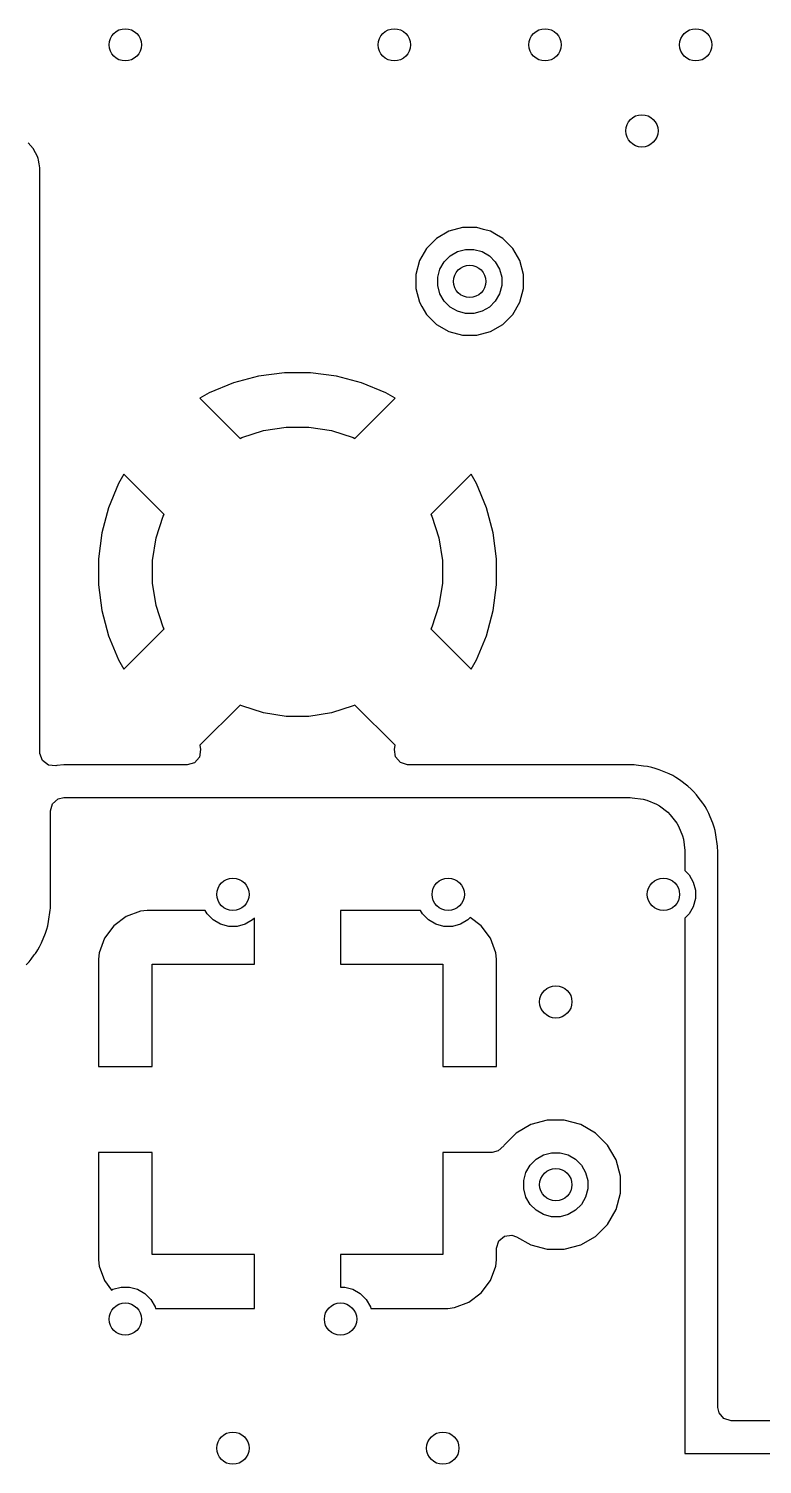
# Model space of a CAD drawing. Extents: x 2.65 to 6.49, y -4.64 to -1.62.
# Drawn here: x 3.587 to 3.855, y -3.299 to -2.774 of the extents above; entities that cross this region are included whole.
import ezdxf

# ---------------------------------------------------------------- set-up
doc = ezdxf.new("R2010")
doc.units = 0
doc.header["$MEASUREMENT"] = 0
doc.layers.add('BLACK', color=7, linetype='CONTINUOUS')

msp = doc.modelspace()

# ---------------------------------------------------------------- linework, layer by layer
at = {"layer": 'BLACK', "linetype": 'CONTINUOUS'}
for p, q in [((3.58835, -2.81746), (3.58655, -2.81538)), ((3.59004, -2.82063), (3.58835, -2.81746)), ((3.5901, -2.82085), (3.59004, -2.82063)), ((3.59014, -2.82104), (3.5901, -2.82085)), ((3.5903, -2.82174), (3.59014, -2.82104)), ((3.59058, -2.82306), (3.5903, -2.82174)), ((3.59074, -2.82452), (3.59058, -2.82306)), ((3.59077, -2.82478), (3.59074, -2.82452)), ((3.59077, -2.86355), (3.59077, -2.82478)), ((3.59077, -2.82478), (3.59077, -2.82478)), ((3.74043, -2.84778), (3.73593, -2.85037)), ((3.74544, -2.84644), (3.74043, -2.84778)), ((3.75063, -2.84644), (3.74544, -2.84644)), ((3.75303, -2.84708), (3.75063, -2.84644)), ((3.75564, -2.84778), (3.75303, -2.84708)), ((3.75788, -2.84908), (3.75564, -2.84778)), ((3.73593, -2.85037), (3.73226, -2.85404)), ((3.73593, -2.85037), (3.73593, -2.85037)), ((3.76013, -2.85037), (3.75788, -2.84908)), ((3.7638, -2.85404), (3.76013, -2.85037)), ((3.72967, -2.85854), (3.72833, -2.86355)), ((3.73226, -2.85404), (3.72967, -2.85854)), ((3.73226, -2.85404), (3.73226, -2.85404)), ((3.73712, -2.86162), (3.73866, -2.85895)), ((3.73866, -2.85895), (3.74084, -2.85677)), ((3.74084, -2.85677), (3.74351, -2.85523)), ((3.74351, -2.85523), (3.74649, -2.85443)), ((3.74649, -2.85443), (3.74957, -2.85443)), ((3.74957, -2.85443), (3.75255, -2.85523)), ((3.75255, -2.85523), (3.75522, -2.85677)), ((3.75522, -2.85677), (3.7574, -2.85895)), ((3.7574, -2.85895), (3.75894, -2.86162)), ((3.76639, -2.85854), (3.7638, -2.85404)), ((3.76774, -2.86355), (3.76639, -2.85854)), ((3.59077, -3.03867), (3.59077, -2.86355)), ((3.72833, -2.86355), (3.72833, -2.86874)), ((3.73632, -2.8646), (3.73712, -2.86162)), ((3.75894, -2.86162), (3.75974, -2.8646)), ((3.76774, -2.86874), (3.76774, -2.86355)), ((3.72833, -2.86874), (3.72967, -2.87375)), ((3.73632, -2.86768), (3.73632, -2.8646)), ((3.73712, -2.87066), (3.73632, -2.86768)), ((3.75974, -2.86768), (3.75894, -2.87066)), ((3.75974, -2.8646), (3.75974, -2.86768)), ((3.76639, -2.87375), (3.76774, -2.86874)), ((3.72967, -2.87375), (3.73058, -2.87533)), ((3.73866, -2.87333), (3.73712, -2.87066)), ((3.74084, -2.87551), (3.73866, -2.87333)), ((3.7574, -2.87333), (3.75522, -2.87551)), ((3.75894, -2.87066), (3.7574, -2.87333)), ((3.7638, -2.87824), (3.76639, -2.87375)), ((3.73058, -2.87533), (3.73226, -2.87824)), ((3.73226, -2.87824), (3.73593, -2.88191)), ((3.74351, -2.87705), (3.74084, -2.87551)), ((3.74649, -2.87785), (3.74351, -2.87705)), ((3.74957, -2.87785), (3.74649, -2.87785)), ((3.75255, -2.87705), (3.74957, -2.87785)), ((3.75522, -2.87551), (3.75255, -2.87705)), ((3.76013, -2.88191), (3.7638, -2.87824)), ((3.73593, -2.88191), (3.74043, -2.8845)), ((3.74043, -2.8845), (3.74544, -2.88585)), ((3.75063, -2.88585), (3.75564, -2.8845)), ((3.75564, -2.8845), (3.76013, -2.88191)), ((3.74544, -2.88585), (3.74544, -2.88585)), ((3.74544, -2.88585), (3.75063, -2.88585)), ((3.75063, -2.88585), (3.75063, -2.88585)), ((3.6708, -2.90085), (3.66158, -2.90332)), ((3.68027, -2.89961), (3.6708, -2.90085)), ((3.68981, -2.89961), (3.68027, -2.89961)), ((3.68027, -2.89961), (3.68027, -2.89961)), ((3.69928, -2.90085), (3.68981, -2.89961)), ((3.68981, -2.89961), (3.68981, -2.89961)), ((3.7085, -2.90332), (3.69928, -2.90085)), ((3.66158, -2.90332), (3.65276, -2.90698)), ((3.71732, -2.90698), (3.7085, -2.90332)), ((3.65276, -2.90698), (3.64937, -2.90893)), ((3.64937, -2.90893), (3.66409, -2.92365)), ((3.65276, -2.90698), (3.65276, -2.90698)), ((3.70599, -2.92365), (3.72071, -2.90893)), ((3.72071, -2.90893), (3.71732, -2.90698)), ((3.71732, -2.90698), (3.71732, -2.90698)), ((3.72071, -2.90893), (3.72071, -2.90893)), ((3.6647, -2.92334), (3.67263, -2.92076)), ((3.67263, -2.92076), (3.68087, -2.91946)), ((3.68087, -2.91946), (3.68921, -2.91946)), ((3.68921, -2.91946), (3.69745, -2.92076)), ((3.69745, -2.92076), (3.70538, -2.92334)), ((3.66409, -2.92365), (3.6647, -2.92334)), ((3.70538, -2.92334), (3.70599, -2.92365)), ((3.62153, -2.93677), (3.61958, -2.94016)), ((3.63625, -2.95149), (3.62153, -2.93677)), ((3.74855, -2.93677), (3.73383, -2.95149)), ((3.7505, -2.94016), (3.74855, -2.93677)), ((3.61958, -2.94016), (3.61592, -2.94898)), ((3.61958, -2.94016), (3.61958, -2.94016)), ((3.75416, -2.94898), (3.7505, -2.94016)), ((3.7505, -2.94016), (3.7505, -2.94016)), ((3.61592, -2.94898), (3.61345, -2.9582)), ((3.63336, -2.96003), (3.63594, -2.9521)), ((3.63594, -2.9521), (3.63625, -2.95149)), ((3.73383, -2.95149), (3.73414, -2.9521)), ((3.73414, -2.9521), (3.73672, -2.96003)), ((3.75663, -2.9582), (3.75416, -2.94898)), ((3.61345, -2.9582), (3.6122, -2.96767)), ((3.75787, -2.96767), (3.75663, -2.9582)), ((3.63205, -2.96827), (3.63336, -2.96003)), ((3.73672, -2.96003), (3.73803, -2.96827)), ((3.6122, -2.96767), (3.6122, -2.96767)), ((3.6122, -2.96767), (3.6122, -2.97721)), ((3.63205, -2.97661), (3.63205, -2.96827)), ((3.73803, -2.96827), (3.73803, -2.97661)), ((3.75787, -2.97721), (3.75787, -2.96767)), ((3.75787, -2.96767), (3.75787, -2.96767)), ((3.6122, -2.97721), (3.6122, -2.97722)), ((3.6122, -2.97722), (3.61345, -2.98668)), ((3.63336, -2.98485), (3.63205, -2.97661)), ((3.73803, -2.97661), (3.73672, -2.98485)), ((3.75663, -2.98668), (3.75787, -2.97722)), ((3.75787, -2.97722), (3.75787, -2.97721)), ((3.63594, -2.99278), (3.63336, -2.98485)), ((3.73672, -2.98485), (3.73414, -2.99278)), ((3.61345, -2.98668), (3.61592, -2.9959)), ((3.75416, -2.9959), (3.75663, -2.98668)), ((3.62153, -3.00811), (3.63625, -2.99339)), ((3.63625, -2.99339), (3.63594, -2.99278)), ((3.73414, -2.99278), (3.73383, -2.99339)), ((3.73383, -2.99339), (3.74855, -3.00811)), ((3.61592, -2.9959), (3.61958, -3.00472)), ((3.7505, -3.00472), (3.75416, -2.9959)), ((3.61958, -3.00472), (3.61958, -3.00472)), ((3.61958, -3.00472), (3.62153, -3.00811)), ((3.74855, -3.00811), (3.7505, -3.00472)), ((3.7505, -3.00472), (3.7505, -3.00472)), ((3.66409, -3.02123), (3.64937, -3.03595)), ((3.6647, -3.02154), (3.66409, -3.02123)), ((3.67263, -3.02412), (3.6647, -3.02154)), ((3.70538, -3.02154), (3.69745, -3.02412)), ((3.70599, -3.02123), (3.70538, -3.02154)), ((3.72071, -3.03595), (3.70599, -3.02123)), ((3.68087, -3.02543), (3.67263, -3.02412)), ((3.68921, -3.02543), (3.68087, -3.02543)), ((3.69745, -3.02412), (3.68921, -3.02543)), ((3.64958, -3.03757), (3.64916, -3.04029)), ((3.64937, -3.03595), (3.64958, -3.03757)), ((3.7205, -3.03757), (3.72071, -3.03595)), ((3.72089, -3.04024), (3.7205, -3.03757)), ((3.59078, -3.03902), (3.59077, -3.03867)), ((3.59174, -3.0416), (3.59078, -3.03902)), ((3.59394, -3.04324), (3.59174, -3.0416)), ((3.59959, -3.04309), (3.59703, -3.04337)), ((3.64474, -3.04309), (3.59959, -3.04309)), ((3.59959, -3.04309), (3.59959, -3.04309)), ((3.59959, -3.04309), (3.59959, -3.04309)), ((3.64733, -3.04235), (3.64474, -3.04309)), ((3.64916, -3.04029), (3.64733, -3.04235)), ((3.7227, -3.04232), (3.72089, -3.04024)), ((3.72534, -3.04309), (3.7227, -3.04232)), ((3.80677, -3.04309), (3.72534, -3.04309)), ((3.80741, -3.04311), (3.80677, -3.04309)), ((3.80755, -3.04312), (3.80741, -3.04311)), ((3.80819, -3.04316), (3.80755, -3.04312)), ((3.80897, -3.04324), (3.80819, -3.04316)), ((3.59669, -3.04344), (3.59394, -3.04324)), ((3.59703, -3.04337), (3.59669, -3.04344)), ((3.59703, -3.04337), (3.59703, -3.04337)), ((3.81156, -3.04358), (3.80897, -3.04324)), ((3.81311, -3.04378), (3.81156, -3.04358)), ((3.81466, -3.04409), (3.81311, -3.04378)), ((3.81311, -3.04378), (3.81311, -3.04378)), ((3.81589, -3.04442), (3.81466, -3.04409)), ((3.81738, -3.04492), (3.81589, -3.04442)), ((3.82094, -3.0464), (3.81738, -3.04492)), ((3.81738, -3.04492), (3.81738, -3.04492)), ((3.82235, -3.04709), (3.82094, -3.0464)), ((3.82094, -3.0464), (3.82094, -3.0464)), ((3.82343, -3.04772), (3.82235, -3.04709)), ((3.82345, -3.04773), (3.82343, -3.04772)), ((3.82476, -3.0486), (3.82345, -3.04773)), ((3.82345, -3.04773), (3.82345, -3.04773)), ((3.82345, -3.04773), (3.82345, -3.04773)), ((3.82782, -3.05095), (3.82476, -3.0486)), ((3.82476, -3.0486), (3.82476, -3.0486)), ((3.829, -3.05199), (3.82782, -3.05095)), ((3.82782, -3.05095), (3.82782, -3.05095)), ((3.8299, -3.05289), (3.829, -3.05199)), ((3.829, -3.05199), (3.829, -3.05199)), ((3.829, -3.05199), (3.829, -3.05199)), ((3.83094, -3.05407), (3.8299, -3.05289)), ((3.5947, -3.06), (3.59548, -3.05736)), ((3.59548, -3.05736), (3.59756, -3.05556)), ((3.59756, -3.05556), (3.59959, -3.05512)), ((3.59959, -3.05512), (3.80677, -3.05512)), ((3.80677, -3.05512), (3.8074, -3.05516)), ((3.8074, -3.05516), (3.81154, -3.0557)), ((3.81154, -3.0557), (3.81278, -3.05603)), ((3.81278, -3.05603), (3.81634, -3.05751)), ((3.81634, -3.05751), (3.81744, -3.05815)), ((3.81744, -3.05815), (3.8205, -3.06049)), ((3.83166, -3.05502), (3.83094, -3.05407)), ((3.83328, -3.05713), (3.83166, -3.05502)), ((3.83368, -3.05771), (3.83328, -3.05713)), ((3.83416, -3.05844), (3.83368, -3.05771)), ((3.8348, -3.05954), (3.83416, -3.05844)), ((3.5947, -3.09417), (3.5947, -3.06)), ((3.8205, -3.06049), (3.8214, -3.06139)), ((3.8214, -3.06139), (3.82374, -3.06445)), ((3.83549, -3.06095), (3.8348, -3.05954)), ((3.8348, -3.05954), (3.8348, -3.05954)), ((3.8348, -3.05954), (3.8348, -3.05954)), ((3.83599, -3.06215), (3.83549, -3.06095)), ((3.83697, -3.06451), (3.83599, -3.06215)), ((3.82374, -3.06445), (3.82438, -3.06555)), ((3.82438, -3.06555), (3.82585, -3.06911)), ((3.82585, -3.06911), (3.82618, -3.07035)), ((3.83747, -3.066), (3.83697, -3.06451)), ((3.8378, -3.06723), (3.83747, -3.066)), ((3.83811, -3.06878), (3.8378, -3.06723)), ((3.83865, -3.07292), (3.83811, -3.06878)), ((3.82618, -3.07035), (3.82673, -3.07449)), ((3.82673, -3.07449), (3.82677, -3.07512)), ((3.83873, -3.0737), (3.83865, -3.07292)), ((3.83877, -3.07434), (3.83873, -3.0737)), ((3.8388, -3.07512), (3.83877, -3.07434)), ((3.82677, -3.07512), (3.82677, -3.08186)), ((3.8388, -3.27837), (3.8388, -3.07512)), ((3.8388, -3.07512), (3.8388, -3.07512)), ((3.82677, -3.08186), (3.82827, -3.08336)), ((3.82827, -3.08336), (3.82981, -3.08603)), ((3.82981, -3.08603), (3.83061, -3.08901)), ((3.83061, -3.08901), (3.83061, -3.09209)), ((3.59456, -3.09638), (3.59464, -3.09559)), ((3.59464, -3.09559), (3.59468, -3.09496)), ((3.59468, -3.09496), (3.5947, -3.09417)), ((3.82981, -3.09507), (3.82827, -3.09774)), ((3.83061, -3.09209), (3.82981, -3.09507)), ((3.59371, -3.10206), (3.59401, -3.10052)), ((3.59401, -3.10052), (3.59456, -3.09638)), ((3.62236, -3.09869), (3.61783, -3.10208)), ((3.62766, -3.09671), (3.62236, -3.09869)), ((3.62236, -3.09869), (3.62236, -3.09869)), ((3.63001, -3.09646), (3.62766, -3.09671)), ((3.62766, -3.09671), (3.62766, -3.09671)), ((3.65131, -3.09646), (3.63001, -3.09646)), ((3.65205, -3.09774), (3.65131, -3.09646)), ((3.65423, -3.09992), (3.65205, -3.09774)), ((3.6569, -3.10146), (3.65423, -3.09992)), ((3.66861, -3.09992), (3.66594, -3.10146)), ((3.66929, -3.09924), (3.66861, -3.09992)), ((3.66929, -3.11614), (3.66929, -3.09924)), ((3.73005, -3.09646), (3.70079, -3.09646)), ((3.70079, -3.09646), (3.70079, -3.11614)), ((3.73079, -3.09774), (3.73005, -3.09646)), ((3.73297, -3.09992), (3.73079, -3.09774)), ((3.73564, -3.10146), (3.73297, -3.09992)), ((3.74735, -3.09992), (3.74468, -3.10146)), ((3.74821, -3.09906), (3.74735, -3.09992)), ((3.75225, -3.10208), (3.74821, -3.09906)), ((3.82827, -3.09774), (3.82677, -3.09924)), ((3.82677, -3.09924), (3.82677, -3.29528)), ((3.5914, -3.10834), (3.59287, -3.10478)), ((3.59287, -3.10478), (3.59338, -3.10329)), ((3.59338, -3.10329), (3.59371, -3.10206)), ((3.61783, -3.10208), (3.61443, -3.10661)), ((3.61783, -3.10208), (3.61783, -3.10208)), ((3.65988, -3.10226), (3.6569, -3.10146)), ((3.66296, -3.10226), (3.65988, -3.10226)), ((3.66594, -3.10146), (3.66296, -3.10226)), ((3.73862, -3.10226), (3.73564, -3.10146)), ((3.7417, -3.10226), (3.73862, -3.10226)), ((3.74468, -3.10146), (3.7417, -3.10226)), ((3.75564, -3.10661), (3.75225, -3.10208)), ((3.75225, -3.10208), (3.75225, -3.10208)), ((3.58919, -3.11216), (3.58969, -3.11142)), ((3.58969, -3.11142), (3.59006, -3.11085)), ((3.59006, -3.11085), (3.5907, -3.10975)), ((3.5907, -3.10975), (3.5914, -3.10834)), ((3.61443, -3.10661), (3.61246, -3.11191)), ((3.61443, -3.10661), (3.61443, -3.10661)), ((3.75762, -3.11191), (3.75564, -3.10661)), ((3.75564, -3.10661), (3.75564, -3.10661)), ((3.58581, -3.1164), (3.58684, -3.11522)), ((3.58684, -3.11522), (3.58758, -3.11426)), ((3.58758, -3.11426), (3.58878, -3.11269)), ((3.58878, -3.11269), (3.58919, -3.11216)), ((3.61246, -3.11191), (3.6122, -3.11426)), ((3.6122, -3.11426), (3.6122, -3.15354)), ((3.61246, -3.11191), (3.61246, -3.11191)), ((3.63189, -3.15354), (3.63189, -3.11614)), ((3.63189, -3.11614), (3.66929, -3.11614)), ((3.70079, -3.11614), (3.73819, -3.11614)), ((3.73819, -3.11614), (3.73819, -3.15354)), ((3.75787, -3.11426), (3.75762, -3.11191)), ((3.75762, -3.11191), (3.75762, -3.11191)), ((3.75787, -3.15354), (3.75787, -3.11426)), ((3.75787, -3.11426), (3.75787, -3.11426)), ((3.6122, -3.15354), (3.63189, -3.15354)), ((3.73819, -3.15354), (3.75787, -3.15354)), ((3.77642, -3.17321), (3.7704, -3.17482)), ((3.78264, -3.17321), (3.77642, -3.17321)), ((3.78865, -3.17482), (3.78264, -3.17321)), ((3.76501, -3.17793), (3.76061, -3.18233)), ((3.7704, -3.17482), (3.76501, -3.17793)), ((3.76501, -3.17793), (3.76501, -3.17793)), ((3.7704, -3.17482), (3.7704, -3.17482)), ((3.79404, -3.17793), (3.78865, -3.17482)), ((3.78865, -3.17482), (3.78865, -3.17482)), ((3.78865, -3.17482), (3.78865, -3.17482)), ((3.79845, -3.18233), (3.79404, -3.17793)), ((3.79404, -3.17793), (3.79404, -3.17793)), ((3.6122, -3.18504), (3.6122, -3.22432)), ((3.63189, -3.18504), (3.6122, -3.18504)), ((3.63189, -3.22244), (3.63189, -3.18504)), ((3.75623, -3.18504), (3.73819, -3.18504)), ((3.73819, -3.18504), (3.73819, -3.22244)), ((3.75847, -3.1845), (3.75623, -3.18504)), ((3.76046, -3.1826), (3.75847, -3.1845)), ((3.76061, -3.18233), (3.76046, -3.1826)), ((3.76061, -3.18233), (3.76061, -3.18233)), ((3.76061, -3.18233), (3.76061, -3.18233)), ((3.79969, -3.1845), (3.79845, -3.18233)), ((3.79845, -3.18233), (3.79845, -3.18233)), ((3.80156, -3.18773), (3.79969, -3.1845)), ((3.76862, -3.19233), (3.77016, -3.18966)), ((3.77016, -3.18966), (3.77234, -3.18748)), ((3.77234, -3.18748), (3.77501, -3.18594)), ((3.77501, -3.18594), (3.77799, -3.18514)), ((3.77799, -3.18514), (3.78107, -3.18514)), ((3.78107, -3.18514), (3.78405, -3.18594)), ((3.78405, -3.18594), (3.78672, -3.18748)), ((3.78672, -3.18748), (3.7889, -3.18966)), ((3.7889, -3.18966), (3.79044, -3.19233)), ((3.80317, -3.19374), (3.80156, -3.18773)), ((3.76782, -3.19531), (3.76862, -3.19233)), ((3.76782, -3.19839), (3.76782, -3.19531)), ((3.79044, -3.19233), (3.79124, -3.19531)), ((3.79124, -3.19531), (3.79124, -3.19839)), ((3.80317, -3.19996), (3.80317, -3.19374)), ((3.76862, -3.20137), (3.76782, -3.19839)), ((3.79124, -3.19839), (3.79044, -3.20137)), ((3.80156, -3.20598), (3.80317, -3.19996)), ((3.77016, -3.20404), (3.76862, -3.20137)), ((3.77234, -3.20622), (3.77016, -3.20404)), ((3.7889, -3.20404), (3.78672, -3.20622)), ((3.79044, -3.20137), (3.7889, -3.20404)), ((3.79845, -3.21137), (3.80156, -3.20598)), ((3.77501, -3.20776), (3.77234, -3.20622)), ((3.77799, -3.20856), (3.77501, -3.20776)), ((3.78107, -3.20856), (3.77799, -3.20856)), ((3.78405, -3.20776), (3.78107, -3.20856)), ((3.78672, -3.20622), (3.78405, -3.20776)), ((3.75865, -3.21746), (3.76073, -3.21566)), ((3.76073, -3.21566), (3.76345, -3.21527)), ((3.76345, -3.21527), (3.7652, -3.21588)), ((3.7652, -3.21588), (3.7704, -3.21888)), ((3.78865, -3.21888), (3.79404, -3.21577)), ((3.79404, -3.21577), (3.79845, -3.21137)), ((3.75787, -3.2201), (3.75865, -3.21746)), ((3.75787, -3.22432), (3.75787, -3.2201)), ((3.7704, -3.21888), (3.7704, -3.21888)), ((3.7704, -3.21888), (3.77642, -3.22049)), ((3.77642, -3.22049), (3.77642, -3.22049)), ((3.77642, -3.22049), (3.78264, -3.22049)), ((3.78264, -3.22049), (3.78865, -3.21888)), ((3.78264, -3.22049), (3.78264, -3.22049)), ((3.6122, -3.22432), (3.61246, -3.22667)), ((3.61246, -3.22667), (3.61246, -3.22667)), ((3.61246, -3.22667), (3.61443, -3.23197)), ((3.66929, -3.22244), (3.63189, -3.22244)), ((3.66929, -3.24213), (3.66929, -3.22244)), ((3.73819, -3.22244), (3.70079, -3.22244)), ((3.70079, -3.22244), (3.70079, -3.23435)), ((3.75564, -3.23197), (3.75762, -3.22667)), ((3.75762, -3.22667), (3.75787, -3.22432)), ((3.75762, -3.22667), (3.75762, -3.22667)), ((3.75787, -3.22432), (3.75787, -3.22432)), ((3.61443, -3.23197), (3.61443, -3.23197)), ((3.61443, -3.23197), (3.61703, -3.23544)), ((3.75225, -3.2365), (3.75564, -3.23197)), ((3.75564, -3.23197), (3.75564, -3.23197)), ((3.61703, -3.23544), (3.61753, -3.23515)), ((3.61753, -3.23515), (3.62051, -3.23435)), ((3.62051, -3.23435), (3.62359, -3.23435)), ((3.62359, -3.23435), (3.62657, -3.23515)), ((3.62657, -3.23515), (3.62924, -3.23669)), ((3.62924, -3.23669), (3.63142, -3.23887)), ((3.70079, -3.23435), (3.70233, -3.23435)), ((3.70233, -3.23435), (3.70531, -3.23515)), ((3.70531, -3.23515), (3.70798, -3.23669)), ((3.70798, -3.23669), (3.71016, -3.23887)), ((3.74772, -3.2399), (3.75225, -3.2365)), ((3.75225, -3.2365), (3.75225, -3.2365)), ((3.63142, -3.23887), (3.63296, -3.24154)), ((3.63296, -3.24154), (3.63312, -3.24213)), ((3.63312, -3.24213), (3.66929, -3.24213)), ((3.71016, -3.23887), (3.7117, -3.24154)), ((3.7117, -3.24154), (3.71186, -3.24213)), ((3.71186, -3.24213), (3.74007, -3.24213)), ((3.74007, -3.24213), (3.74242, -3.24187)), ((3.74007, -3.24213), (3.74007, -3.24213)), ((3.74242, -3.24187), (3.74772, -3.2399)), ((3.74242, -3.24187), (3.74242, -3.24187)), ((3.74772, -3.2399), (3.74772, -3.2399)), ((3.83924, -3.28039), (3.8388, -3.27837)), ((3.84104, -3.28247), (3.83924, -3.28039)), ((3.84368, -3.28325), (3.84104, -3.28247)), ((4.25952, -3.28325), (3.84368, -3.28325)), ((3.82677, -3.29528), (4.25952, -3.29528))]:
    msp.add_line(p, q, dxfattribs=at)
at = {"layer": 'BLACK'}
for centre in [(3.62205, -2.77953), (3.72047, -2.77953), (3.77559, -2.77953), (3.83071, -2.77953), (3.81102, -2.81102), (3.74803, -2.86614), (3.66142, -3.09055), (3.74016, -3.09055), (3.8189, -3.09055), (3.77953, -3.12992), (3.77953, -3.19685), (3.62205, -3.24606), (3.70079, -3.24606), (3.66142, -3.29331), (3.73819, -3.29331)]:
    msp.add_circle(centre, 0.00591, dxfattribs=at)

doc.saveas('drawing.dxf')
